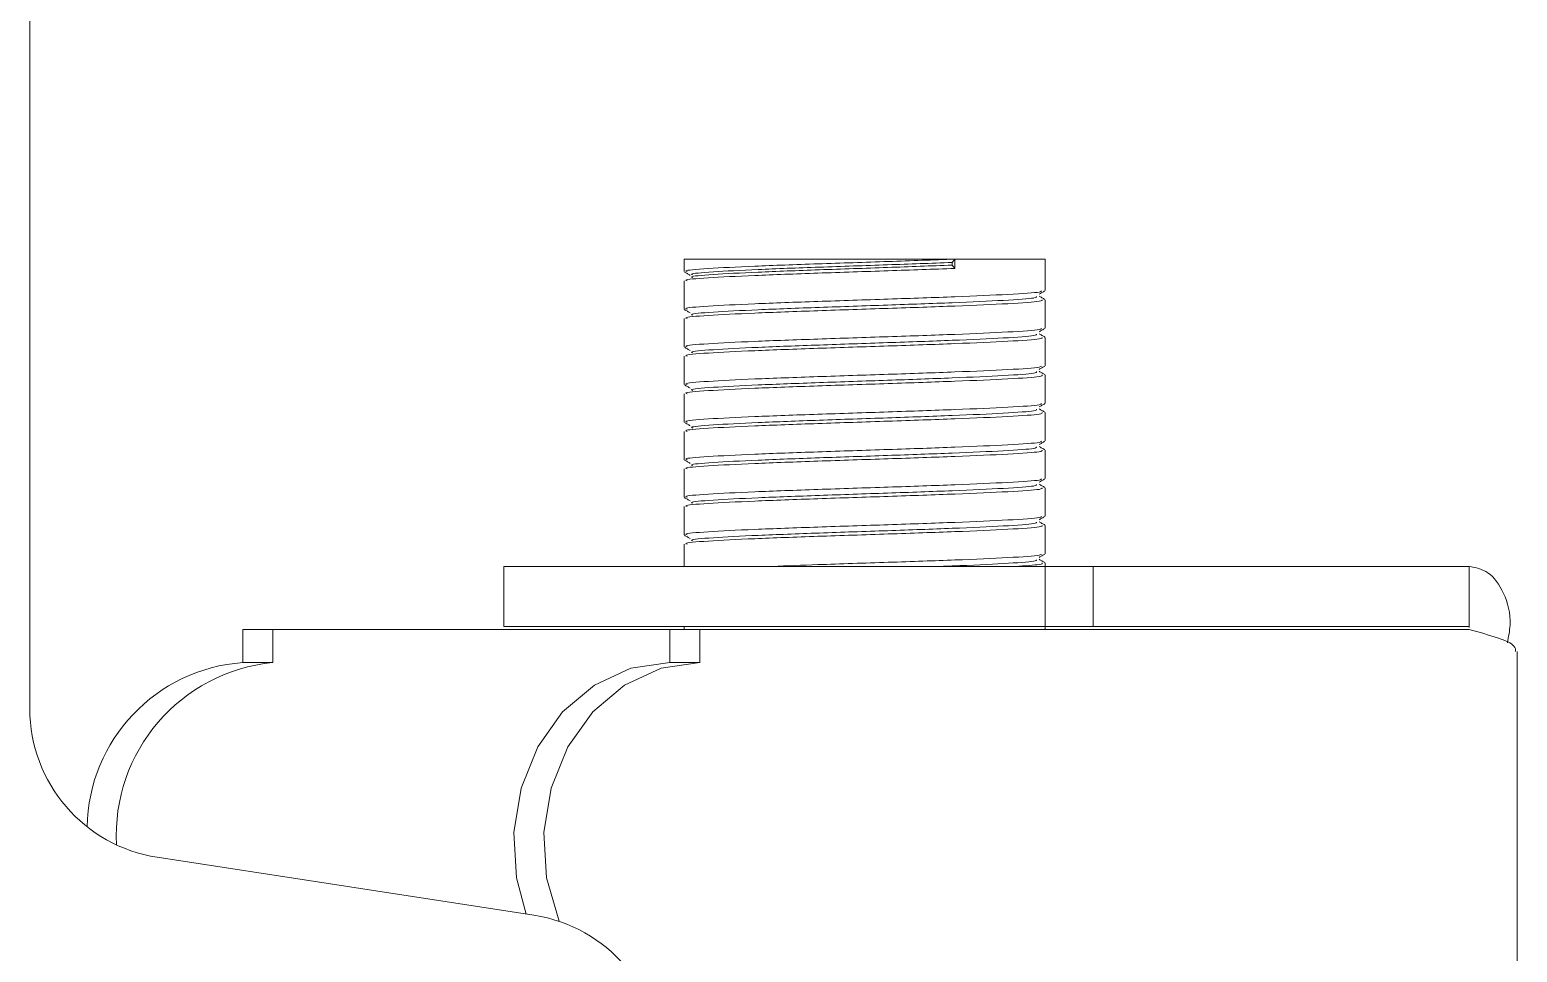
# Model space of a CAD drawing. Header units: millimetres. Extents: x 51507 to 66627, y -17810 to -7118.
# Drawn here: x 53141.41 to 53190.86, y -11974.74 to -11944.08 of the extents above; entities that cross this region are included whole.
import ezdxf

# ---------------------------------------------------------------- set-up
doc = ezdxf.new("R2010")
doc.units = ezdxf.units.MM
doc.header["$LTSCALE"] = 10
doc.layers.add('粗实线', color=4, linetype='Continuous', lineweight=18)

msp = doc.modelspace()

# ---------------------------------------------------------------- linework, layer by layer
at = {"layer": '粗实线'}
for p, q in [((53141.409, -11966.644), (53141.418, -11881.635)), ((53163.167, -11951.704), (53163.167, -11952.12)), ((53163.167, -11951.704), (53172.167, -11951.704)), ((53172.071, -11951.814), (53172.167, -11951.704)), ((53172.071, -11951.902), (53172.071, -11951.814)), ((53172.167, -11952.012), (53172.071, -11951.902)), ((53172.167, -11951.704), (53172.167, -11952.012)), ((53172.167, -11951.704), (53175.167, -11951.704)), ((53175.167, -11952.745), (53175.167, -11951.704)), ((53163.167, -11952.429), (53163.167, -11953.37)), ((53175.167, -11953.995), (53175.167, -11953.054)), ((53163.167, -11953.679), (53163.167, -11954.62)), ((53175.167, -11955.245), (53175.167, -11954.304)), ((53163.167, -11954.929), (53163.167, -11955.87)), ((53175.167, -11956.495), (53175.167, -11955.554)), ((53163.167, -11956.179), (53163.167, -11957.12)), ((53175.167, -11957.745), (53175.167, -11956.804)), ((53163.167, -11957.429), (53163.167, -11958.37)), ((53175.167, -11958.995), (53175.167, -11958.054)), ((53163.167, -11958.679), (53163.167, -11959.62)), ((53175.167, -11960.245), (53175.167, -11959.304)), ((53163.167, -11959.929), (53163.167, -11960.87)), ((53175.167, -11961.495), (53175.167, -11960.554)), ((53163.167, -11961.179), (53163.167, -11961.916)), ((53157.167, -11961.916), (53157.167, -11963.916)), ((53175.167, -11961.916), (53157.167, -11961.916)), ((53175.167, -11961.916), (53175.167, -11961.804)), ((53175.167, -11961.916), (53175.167, -11963.916)), ((53176.767, -11961.916), (53175.167, -11961.916)), ((53176.767, -11961.916), (53176.767, -11963.916)), ((53189.261, -11961.916), (53176.767, -11961.916)), ((53189.261, -11961.916), (53189.261, -11963.916)), ((53175.167, -11963.916), (53157.167, -11963.916)), ((53163.167, -11963.916), (53163.167, -11964.016)), ((53175.167, -11963.995), (53175.167, -11963.916)), ((53176.767, -11963.916), (53175.167, -11963.916)), ((53189.261, -11963.916), (53176.767, -11963.916)), ((53189.263, -11963.948), (53189.261, -11963.916)), ((53149.491, -11964.016), (53148.491, -11964.016)), ((53148.491, -11964.016), (53148.491, -11965.116)), ((53149.491, -11964.016), (53149.491, -11965.116)), ((53162.691, -11964.016), (53149.491, -11964.016)), ((53162.691, -11964.016), (53163.691, -11964.016)), ((53162.691, -11964.016), (53162.691, -11965.116)), ((53163.691, -11964.016), (53163.691, -11965.116)), ((53189.261, -11964.016), (53163.691, -11964.016)), ((53175.041, -11964.007), (53175.024, -11964.016)), ((53175.142, -11964.016), (53175.157, -11964.007)), ((53190.861, -12001.191), (53190.861, -11964.75)), ((53148.491, -11965.116), (53149.491, -11965.116)), ((53163.691, -11965.116), (53162.691, -11965.116)), ((53158.169, -11973.513), (53145.649, -11971.587))]:
    msp.add_line(p, q, dxfattribs=at)
for points in [[(53162.691, -11965.116), (53161.395, -11965.306), (53160.18, -11965.863), (53159.125, -11966.752), (53158.295, -11967.918), (53157.743, -11969.286), (53157.504, -11970.769), (53157.593, -11972.275), (53157.913, -11973.473)], [(53163.691, -11965.116), (53162.395, -11965.306), (53161.18, -11965.863), (53160.125, -11966.752), (53159.295, -11967.918), (53158.743, -11969.286), (53158.504, -11970.769), (53158.593, -11972.275), (53159.004, -11973.707), (53159.009, -11973.718)]]:
    msp.add_lwpolyline(points, dxfattribs=at)
for centre, radius, start, end in [((53148.883, -11970.669), 5.567, 94.033, 179.0142), ((53150.052, -11970.854), 5.766, 95.5807, 183.2002), ((53146.409, -11966.645), 5, 179.9938, 261.2538), ((53157.409, -11978.455), 5, 0, 81.2538)]:
    msp.add_arc(centre, radius, start, end, dxfattribs=at)
for points, knots in [([(53172.167, -11951.704), (53171.441, -11951.73), (53169.991, -11951.782), (53167.571, -11951.86), (53165.41, -11951.938), (53163.875, -11952.016), (53163.128, -11952.077), (53163.241, -11952.111), (53163.269, -11952.12)], [0, 0, 0, 0, 1.691189, 3.382378, 5.073568, 6.764757, 8.455946, 9.018059, 9.018059, 9.018059, 9.018059]), ([(53172.167, -11952.012), (53171.441, -11952.038), (53169.991, -11952.09), (53167.571, -11952.168), (53165.41, -11952.247), (53163.875, -11952.325), (53163.128, -11952.385), (53163.241, -11952.42), (53163.269, -11952.429)], [0, 0, 0, 0, 1.691189, 3.382378, 5.073568, 6.764757, 8.455946, 9.018059, 9.018059, 9.018059, 9.018059]), ([(53172.071, -11951.814), (53171.369, -11951.84), (53169.964, -11951.892), (53167.621, -11951.97), (53165.529, -11952.048), (53164.043, -11952.126), (53163.32, -11952.187), (53163.429, -11952.222), (53163.457, -11952.23)], [0, 0, 0, 0, 1.637573, 3.275145, 4.912718, 6.550291, 8.187864, 8.732206, 8.732206, 8.732206, 8.732206]), ([(53172.071, -11951.902), (53171.369, -11951.928), (53169.964, -11951.98), (53167.621, -11952.058), (53165.529, -11952.136), (53164.043, -11952.214), (53163.32, -11952.275), (53163.429, -11952.31), (53163.457, -11952.318)], [0, 0, 0, 0, 1.63794, 3.275879, 4.913819, 6.551759, 8.189698, 8.731969, 8.731969, 8.731969, 8.731969]), ([(53163.177, -11952.132), (53163.209, -11952.151), (53163.272, -11952.188), (53163.336, -11952.225), (53163.368, -11952.243)], [0, 0, 0, 0, 0.1104787, 0.2209528, 0.2209528, 0.2209528, 0.2209528]), ([(53175.041, -11952.757), (53175.037, -11952.771), (53175.028, -11952.81), (53174.021, -11952.875), (53172.253, -11952.954), (53169.967, -11953.032), (53167.577, -11953.11), (53165.408, -11953.188), (53163.875, -11953.266), (53163.128, -11953.327), (53163.241, -11953.361), (53163.269, -11953.37)], [0, 0, 0, 0, 0.778444, 2.29667, 3.814896, 5.333123, 6.851349, 8.369575, 9.887802, 11.406028, 11.910652, 11.910652, 11.910652, 11.910652]), ([(53174.877, -11952.944), (53174.878, -11952.961), (53174.879, -11953.004), (53173.874, -11953.074), (53172.153, -11953.152), (53169.942, -11953.23), (53167.627, -11953.308), (53165.528, -11953.386), (53164.044, -11953.464), (53163.32, -11953.525), (53163.429, -11953.56), (53163.457, -11953.568)], [0, 0, 0, 0, 0.965107, 2.410762, 3.856417, 5.302072, 6.747726, 8.193381, 9.639036, 11.084691, 11.563302, 11.563302, 11.563302, 11.563302]), ([(53174.965, -11952.868), (53174.997, -11952.85), (53175.061, -11952.813), (53175.125, -11952.776), (53175.157, -11952.757)], [0, 0, 0, 0, 0.1104741, 0.2209528, 0.2209528, 0.2209528, 0.2209528]), ([(53175.156, -11953.043), (53175.125, -11953.024), (53175.061, -11952.987), (53174.997, -11952.95), (53174.965, -11952.932)], [0, 0, 0, 0, 0.1104904, 0.2209761, 0.2209761, 0.2209761, 0.2209761]), ([(53163.177, -11953.382), (53163.209, -11953.401), (53163.272, -11953.438), (53163.336, -11953.475), (53163.368, -11953.493)], [0, 0, 0, 0, 0.1104787, 0.2209528, 0.2209528, 0.2209528, 0.2209528]), ([(53175.065, -11953.054), (53175.065, -11953.071), (53175.067, -11953.115), (53174.028, -11953.184), (53172.251, -11953.262), (53169.968, -11953.34), (53167.577, -11953.418), (53165.408, -11953.497), (53163.875, -11953.575), (53163.128, -11953.635), (53163.241, -11953.67), (53163.269, -11953.679)], [0, 0, 0, 0, 0.99652, 2.48916, 3.9818, 5.47444, 6.967079, 8.459719, 9.952359, 11.444999, 11.941118, 11.941118, 11.941118, 11.941118]), ([(53175.041, -11954.007), (53175.037, -11954.021), (53175.028, -11954.06), (53174.021, -11954.125), (53172.253, -11954.204), (53169.967, -11954.282), (53167.577, -11954.36), (53165.408, -11954.438), (53163.875, -11954.516), (53163.128, -11954.577), (53163.241, -11954.611), (53163.269, -11954.62)], [0, 0, 0, 0, 0.778444, 2.29667, 3.814896, 5.333123, 6.851349, 8.369575, 9.887802, 11.406028, 11.910652, 11.910652, 11.910652, 11.910652]), ([(53174.965, -11954.118), (53174.997, -11954.1), (53175.061, -11954.063), (53175.125, -11954.026), (53175.157, -11954.007)], [0, 0, 0, 0, 0.1104741, 0.2209528, 0.2209528, 0.2209528, 0.2209528]), ([(53175.065, -11954.304), (53175.065, -11954.321), (53175.067, -11954.365), (53174.028, -11954.434), (53172.251, -11954.512), (53169.968, -11954.59), (53167.577, -11954.668), (53165.408, -11954.747), (53163.875, -11954.825), (53163.128, -11954.885), (53163.241, -11954.92), (53163.269, -11954.929)], [0, 0, 0, 0, 0.99652, 2.48916, 3.9818, 5.47444, 6.967079, 8.459719, 9.952359, 11.444999, 11.941118, 11.941118, 11.941118, 11.941118]), ([(53174.877, -11954.194), (53174.878, -11954.211), (53174.879, -11954.254), (53173.874, -11954.324), (53172.153, -11954.402), (53169.942, -11954.48), (53167.627, -11954.558), (53165.528, -11954.636), (53164.044, -11954.714), (53163.32, -11954.775), (53163.429, -11954.81), (53163.457, -11954.818)], [0, 0, 0, 0, 0.965107, 2.410762, 3.856417, 5.302072, 6.747726, 8.193381, 9.639036, 11.084691, 11.563302, 11.563302, 11.563302, 11.563302]), ([(53175.156, -11954.293), (53175.125, -11954.274), (53175.061, -11954.237), (53174.997, -11954.2), (53174.965, -11954.182)], [0, 0, 0, 0, 0.1104904, 0.2209761, 0.2209761, 0.2209761, 0.2209761]), ([(53163.177, -11954.632), (53163.209, -11954.651), (53163.272, -11954.688), (53163.336, -11954.725), (53163.368, -11954.743)], [0, 0, 0, 0, 0.1104787, 0.2209528, 0.2209528, 0.2209528, 0.2209528]), ([(53175.041, -11955.257), (53175.037, -11955.271), (53175.028, -11955.31), (53174.021, -11955.375), (53172.253, -11955.454), (53169.967, -11955.532), (53167.577, -11955.61), (53165.408, -11955.688), (53163.875, -11955.766), (53163.128, -11955.827), (53163.241, -11955.861), (53163.269, -11955.87)], [0, 0, 0, 0, 0.778444, 2.29667, 3.814896, 5.333123, 6.851349, 8.369575, 9.887802, 11.406028, 11.910652, 11.910652, 11.910652, 11.910652]), ([(53174.877, -11955.444), (53174.878, -11955.461), (53174.879, -11955.504), (53173.874, -11955.574), (53172.153, -11955.652), (53169.942, -11955.73), (53167.627, -11955.808), (53165.528, -11955.886), (53164.044, -11955.964), (53163.32, -11956.025), (53163.429, -11956.06), (53163.457, -11956.068)], [0, 0, 0, 0, 0.965107, 2.410762, 3.856417, 5.302072, 6.747726, 8.193381, 9.639036, 11.084691, 11.563302, 11.563302, 11.563302, 11.563302]), ([(53174.965, -11955.368), (53174.997, -11955.35), (53175.061, -11955.313), (53175.125, -11955.276), (53175.157, -11955.257)], [0, 0, 0, 0, 0.1104741, 0.2209528, 0.2209528, 0.2209528, 0.2209528]), ([(53175.156, -11955.543), (53175.125, -11955.524), (53175.061, -11955.487), (53174.997, -11955.45), (53174.965, -11955.432)], [0, 0, 0, 0, 0.1104904, 0.2209761, 0.2209761, 0.2209761, 0.2209761]), ([(53163.177, -11955.882), (53163.209, -11955.901), (53163.272, -11955.938), (53163.336, -11955.975), (53163.368, -11955.993)], [0, 0, 0, 0, 0.1104787, 0.2209528, 0.2209528, 0.2209528, 0.2209528]), ([(53175.065, -11955.554), (53175.065, -11955.571), (53175.067, -11955.615), (53174.028, -11955.684), (53172.251, -11955.762), (53169.968, -11955.84), (53167.577, -11955.918), (53165.408, -11955.997), (53163.875, -11956.075), (53163.128, -11956.135), (53163.241, -11956.17), (53163.269, -11956.179)], [0, 0, 0, 0, 0.99652, 2.48916, 3.9818, 5.47444, 6.967079, 8.459719, 9.952359, 11.444999, 11.941118, 11.941118, 11.941118, 11.941118]), ([(53175.041, -11956.507), (53175.037, -11956.521), (53175.028, -11956.56), (53174.021, -11956.625), (53172.253, -11956.704), (53169.967, -11956.782), (53167.577, -11956.86), (53165.408, -11956.938), (53163.875, -11957.016), (53163.128, -11957.077), (53163.241, -11957.111), (53163.269, -11957.12)], [0, 0, 0, 0, 0.778444, 2.29667, 3.814896, 5.333123, 6.851349, 8.369575, 9.887802, 11.406028, 11.910652, 11.910652, 11.910652, 11.910652]), ([(53174.965, -11956.618), (53174.997, -11956.6), (53175.061, -11956.563), (53175.125, -11956.526), (53175.157, -11956.507)], [0, 0, 0, 0, 0.1104741, 0.2209528, 0.2209528, 0.2209528, 0.2209528]), ([(53175.065, -11956.804), (53175.065, -11956.821), (53175.067, -11956.865), (53174.028, -11956.934), (53172.251, -11957.012), (53169.968, -11957.09), (53167.577, -11957.168), (53165.408, -11957.247), (53163.875, -11957.325), (53163.128, -11957.385), (53163.241, -11957.42), (53163.269, -11957.429)], [0, 0, 0, 0, 0.99652, 2.48916, 3.9818, 5.47444, 6.967079, 8.459719, 9.952359, 11.444999, 11.941118, 11.941118, 11.941118, 11.941118]), ([(53174.877, -11956.694), (53174.878, -11956.711), (53174.879, -11956.754), (53173.874, -11956.824), (53172.153, -11956.902), (53169.942, -11956.98), (53167.627, -11957.058), (53165.528, -11957.136), (53164.044, -11957.214), (53163.32, -11957.275), (53163.429, -11957.31), (53163.457, -11957.318)], [0, 0, 0, 0, 0.965107, 2.410762, 3.856417, 5.302072, 6.747726, 8.193381, 9.639036, 11.084691, 11.563302, 11.563302, 11.563302, 11.563302]), ([(53175.156, -11956.793), (53175.125, -11956.774), (53175.061, -11956.737), (53174.997, -11956.7), (53174.965, -11956.682)], [0, 0, 0, 0, 0.1104904, 0.2209761, 0.2209761, 0.2209761, 0.2209761]), ([(53163.177, -11957.132), (53163.209, -11957.151), (53163.272, -11957.188), (53163.336, -11957.225), (53163.368, -11957.243)], [0, 0, 0, 0, 0.1104787, 0.2209528, 0.2209528, 0.2209528, 0.2209528]), ([(53175.041, -11957.757), (53175.037, -11957.771), (53175.028, -11957.81), (53174.021, -11957.875), (53172.253, -11957.954), (53169.967, -11958.032), (53167.577, -11958.11), (53165.408, -11958.188), (53163.875, -11958.266), (53163.128, -11958.327), (53163.241, -11958.361), (53163.269, -11958.37)], [0, 0, 0, 0, 0.778444, 2.29667, 3.814896, 5.333123, 6.851349, 8.369575, 9.887802, 11.406028, 11.910652, 11.910652, 11.910652, 11.910652]), ([(53174.877, -11957.944), (53174.878, -11957.961), (53174.879, -11958.004), (53173.874, -11958.074), (53172.153, -11958.152), (53169.942, -11958.23), (53167.627, -11958.308), (53165.528, -11958.386), (53164.044, -11958.464), (53163.32, -11958.525), (53163.429, -11958.56), (53163.457, -11958.568)], [0, 0, 0, 0, 0.965107, 2.410762, 3.856417, 5.302072, 6.747726, 8.193381, 9.639036, 11.084691, 11.563302, 11.563302, 11.563302, 11.563302]), ([(53174.965, -11957.868), (53174.997, -11957.85), (53175.061, -11957.813), (53175.125, -11957.776), (53175.157, -11957.757)], [0, 0, 0, 0, 0.1104741, 0.2209528, 0.2209528, 0.2209528, 0.2209528]), ([(53175.156, -11958.043), (53175.125, -11958.024), (53175.061, -11957.987), (53174.997, -11957.95), (53174.965, -11957.932)], [0, 0, 0, 0, 0.1104904, 0.2209761, 0.2209761, 0.2209761, 0.2209761]), ([(53163.177, -11958.382), (53163.209, -11958.401), (53163.272, -11958.438), (53163.336, -11958.475), (53163.368, -11958.493)], [0, 0, 0, 0, 0.1104787, 0.2209528, 0.2209528, 0.2209528, 0.2209528]), ([(53175.065, -11958.054), (53175.065, -11958.071), (53175.067, -11958.115), (53174.028, -11958.184), (53172.251, -11958.262), (53169.968, -11958.34), (53167.577, -11958.418), (53165.408, -11958.497), (53163.875, -11958.575), (53163.128, -11958.635), (53163.241, -11958.67), (53163.269, -11958.679)], [0, 0, 0, 0, 0.99652, 2.48916, 3.9818, 5.47444, 6.967079, 8.459719, 9.952359, 11.444999, 11.941118, 11.941118, 11.941118, 11.941118]), ([(53175.041, -11959.007), (53175.037, -11959.021), (53175.028, -11959.06), (53174.021, -11959.125), (53172.253, -11959.204), (53169.967, -11959.282), (53167.577, -11959.36), (53165.408, -11959.438), (53163.875, -11959.516), (53163.128, -11959.577), (53163.241, -11959.611), (53163.269, -11959.62)], [0, 0, 0, 0, 0.778444, 2.29667, 3.814896, 5.333123, 6.851349, 8.369575, 9.887802, 11.406028, 11.910652, 11.910652, 11.910652, 11.910652]), ([(53175.065, -11959.304), (53175.065, -11959.321), (53175.067, -11959.365), (53174.028, -11959.434), (53172.251, -11959.512), (53169.968, -11959.59), (53167.577, -11959.668), (53165.408, -11959.747), (53163.875, -11959.825), (53163.128, -11959.885), (53163.241, -11959.92), (53163.269, -11959.929)], [0, 0, 0, 0, 0.99652, 2.48916, 3.9818, 5.47444, 6.967079, 8.459719, 9.952359, 11.444999, 11.941118, 11.941118, 11.941118, 11.941118]), ([(53174.877, -11959.194), (53174.878, -11959.211), (53174.879, -11959.254), (53173.874, -11959.324), (53172.153, -11959.402), (53169.942, -11959.48), (53167.627, -11959.558), (53165.528, -11959.636), (53164.044, -11959.714), (53163.32, -11959.775), (53163.429, -11959.81), (53163.457, -11959.818)], [0, 0, 0, 0, 0.965107, 2.410762, 3.856417, 5.302072, 6.747726, 8.193381, 9.639036, 11.084691, 11.563302, 11.563302, 11.563302, 11.563302]), ([(53174.965, -11959.118), (53174.997, -11959.1), (53175.061, -11959.063), (53175.125, -11959.026), (53175.157, -11959.007)], [0, 0, 0, 0, 0.1104741, 0.2209528, 0.2209528, 0.2209528, 0.2209528]), ([(53175.156, -11959.293), (53175.125, -11959.274), (53175.061, -11959.237), (53174.997, -11959.2), (53174.965, -11959.182)], [0, 0, 0, 0, 0.1104904, 0.2209761, 0.2209761, 0.2209761, 0.2209761]), ([(53163.177, -11959.632), (53163.209, -11959.651), (53163.272, -11959.688), (53163.336, -11959.725), (53163.368, -11959.743)], [0, 0, 0, 0, 0.1104787, 0.2209528, 0.2209528, 0.2209528, 0.2209528]), ([(53175.041, -11960.257), (53175.037, -11960.271), (53175.028, -11960.31), (53174.021, -11960.375), (53172.253, -11960.454), (53169.967, -11960.532), (53167.577, -11960.61), (53165.408, -11960.688), (53163.875, -11960.766), (53163.128, -11960.827), (53163.241, -11960.861), (53163.269, -11960.87)], [0, 0, 0, 0, 0.778444, 2.29667, 3.814896, 5.333123, 6.851349, 8.369575, 9.887802, 11.406028, 11.910652, 11.910652, 11.910652, 11.910652]), ([(53174.877, -11960.444), (53174.878, -11960.461), (53174.879, -11960.504), (53173.874, -11960.574), (53172.153, -11960.652), (53169.942, -11960.73), (53167.627, -11960.808), (53165.528, -11960.886), (53164.044, -11960.964), (53163.32, -11961.025), (53163.429, -11961.06), (53163.457, -11961.068)], [0, 0, 0, 0, 0.965107, 2.410762, 3.856417, 5.302072, 6.747726, 8.193381, 9.639036, 11.084691, 11.563302, 11.563302, 11.563302, 11.563302]), ([(53174.965, -11960.368), (53174.997, -11960.35), (53175.061, -11960.313), (53175.125, -11960.276), (53175.157, -11960.257)], [0, 0, 0, 0, 0.1104741, 0.2209528, 0.2209528, 0.2209528, 0.2209528]), ([(53175.156, -11960.543), (53175.125, -11960.524), (53175.061, -11960.487), (53174.997, -11960.45), (53174.965, -11960.432)], [0, 0, 0, 0, 0.1104904, 0.2209761, 0.2209761, 0.2209761, 0.2209761]), ([(53163.177, -11960.882), (53163.209, -11960.901), (53163.272, -11960.938), (53163.336, -11960.975), (53163.368, -11960.993)], [0, 0, 0, 0, 0.1104787, 0.2209528, 0.2209528, 0.2209528, 0.2209528]), ([(53175.065, -11960.554), (53175.065, -11960.571), (53175.067, -11960.615), (53174.028, -11960.684), (53172.251, -11960.762), (53169.968, -11960.84), (53167.577, -11960.918), (53165.408, -11960.997), (53163.875, -11961.075), (53163.128, -11961.135), (53163.241, -11961.17), (53163.269, -11961.179)], [0, 0, 0, 0, 0.99652, 2.48916, 3.9818, 5.47444, 6.967079, 8.459719, 9.952359, 11.444999, 11.941118, 11.941118, 11.941118, 11.941118]), ([(53175.041, -11961.507), (53175.037, -11961.521), (53175.028, -11961.56), (53174.022, -11961.625), (53172.25, -11961.704), (53169.978, -11961.782), (53167.766, -11961.852), (53166.594, -11961.897), (53166.104, -11961.916)], [0, 0, 0, 0, 0.87801, 2.590425, 4.302839, 6.015254, 7.727669, 8.958974, 8.958974, 8.958974, 8.958974]), ([(53174.877, -11961.694), (53174.878, -11961.711), (53174.882, -11961.754), (53173.854, -11961.824), (53172.671, -11961.881), (53171.817, -11961.911), (53171.687, -11961.916)], [0, 0, 0, 0, 0.754313, 1.884214, 3.014115, 3.21642, 3.21642, 3.21642, 3.21642]), ([(53175.065, -11961.804), (53175.076, -11961.821), (53175.101, -11961.859), (53174.493, -11961.896), (53174.167, -11961.916)], [0, 0, 0, 0, 0.4321806, 0.9292979, 0.9292979, 0.9292979, 0.9292979]), ([(53174.965, -11961.618), (53174.997, -11961.6), (53175.061, -11961.563), (53175.125, -11961.526), (53175.157, -11961.507)], [0, 0, 0, 0, 0.1104741, 0.2209528, 0.2209528, 0.2209528, 0.2209528]), ([(53175.156, -11961.793), (53175.125, -11961.774), (53175.061, -11961.737), (53174.997, -11961.7), (53174.965, -11961.682)], [0, 0, 0, 0, 0.1104904, 0.2209761, 0.2209761, 0.2209761, 0.2209761]), ([(53190.532, -11964.456), (53190.571, -11964.257), (53190.692, -11963.634), (53190.443, -11962.767), (53189.93, -11962.047), (53189.478, -11961.958), (53189.261, -11961.916)], [0, 0, 0, 0, 0.444787, 1.389902, 2.335021, 3.208273, 3.208273, 3.208273, 3.208273]), ([(53189.261, -11964.016), (53189.596, -11964.108), (53190.266, -11964.291), (53190.806, -11964.535), (53190.806, -11964.688), (53190.806, -11964.75)], [0, 0, 0, 0, 0.672488, 1.344976, 1.793944, 1.793944, 1.793944, 1.793944])]:
    msp.add_open_spline(points, degree=3, knots=knots, dxfattribs=at)

doc.saveas('drawing.dxf')
